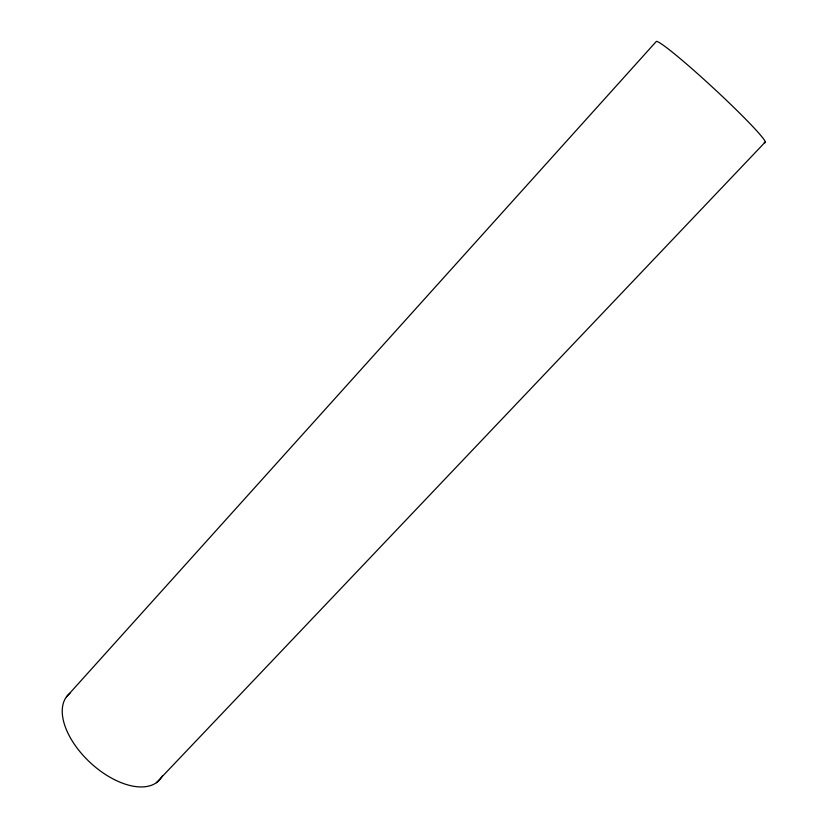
<?xml version="1.0" encoding="UTF-8"?>
<svg xmlns="http://www.w3.org/2000/svg" width="828" height="828" viewBox="0 0 828 828"><rect width="100%" height="100%" fill="white"/><g stroke="black" fill="none" stroke-linecap="round" stroke-linejoin="round"><path stroke-width="1.24" d="M66.447 696.865L656.356 41.4A74.406 4.73 42.8 0 1 719.542 93.771A74.406 4.73 42.8 0 1 764.234 142.499M156.399 782.677L765.403 141.898M162.278 775.971A62.421 34.145 42.8 0 1 91.67 763.923A62.421 34.145 42.8 0 1 70.018 693.222"/></g></svg>
